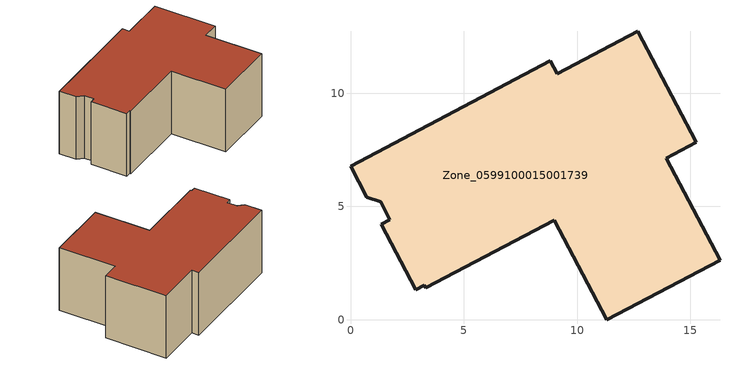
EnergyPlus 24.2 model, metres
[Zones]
Zone_0599100015001739
 floor ground (C_G): 1.74,4.42 1.33,5.2 0.72,5.41 0,6.77 8.82,11.43 9.12,10.86 12.67,12.73 15.26,7.83 13.93,7.13 16.31,2.63 11.32,0 8.99,4.4 3.32,1.41 3.26,1.53 2.88,1.32 1.35,4.21 z1.02
 wall outside (C_F): 9.12,10.86 8.82,11.43 0,6.77 0.72,5.41 1.33,5.2 1.74,4.42 1.35,4.21 2.88,1.32 3.26,1.53 3.32,1.41 8.99,4.4 11.32,0 16.31,2.63 13.93,7.13 15.26,7.83 12.67,12.73 9.12,10.86 z1.02:7.04
 roof outside (C_R): 1.33,5.2 1.74,4.42 1.35,4.21 2.88,1.32 3.26,1.53 3.32,1.41 8.99,4.4 11.32,0 16.31,2.63 13.93,7.13 15.26,7.83 12.67,12.73 9.12,10.86 8.82,11.43 0,6.77 0.72,5.41 z7.04
[BUILDING]
Pand.0599100015001739: North Axis=0; Terrain=City; Loads Convergence Tolerance Value=0.04; Temperature Convergence Tolerance Value=0.4; Solar Distribution=FullExterior; Maximum Number of Warmup Days=25; Minimum Number of Warmup Days=1
[Site:Location]
Rotterdam.The.Hague.AP_ZH_NLD Design_Conditions: Latitude=51.96; Longitude=4.45; Time Zone=1; Elevation=-4.5
[SITE:GROUNDTEMPERATURE:BUILDINGSURFACE]
18, 18, 18, 18, 18, 18, 18, 18, 18, 18, 18, 18
[MATERIAL] Thermal Absorptance=0.9; Solar Absorptance=0.7; Visible Absorptance=0.7
Name | Roughness | Thickness | Conductivity | Density | Specific Heat
G.D.1975-1991 | MediumSmooth | 0.15 | 0.288461 | 540 | 1210
F.D.1975-1991 | Rough | 0.3 | 0.230769 | 1920 | 840
R.D.1975-1991 | MediumRough | 0.2 | 0.153846 | 1500 | 1000
[CONSTRUCTION]
C_G: G.D.1975-1991
C_F: F.D.1975-1991
C_R: R.D.1975-1991
[ZONE]
Zone_0599100015001739: Type=1; Multiplier=1; Ceiling Height=Autocalculate; Volume=Autocalculate; Floor Area=autocalculate; Part of Total Floor Area=Yes
[ZONEINFILTRATION:DESIGNFLOWRATE]
Infil_Zone_0599100015001739: Zone or ZoneList or Space or SpaceList=Zone_0599100015001739; Schedule=AlwaysOn; Design Flow Rate Calculation Method=Flow/Area; Flow Rate per Floor Area=0.0042; Constant Term Coefficient=1; Temperature Term Coefficient=0; Velocity Term Coefficient=0; Velocity Squared Term Coefficient=0
[HVACTEMPLATE:ZONE:IDEALLOADSAIRSYSTEM]
Zone_0599100015001739: Maximum Heating Supply Air Temperature=50; Minimum Cooling Supply Air Temperature=13; Maximum Heating Supply Air Humidity Ratio=0.0156; Minimum Cooling Supply Air Humidity Ratio=0.0077; Heating Limit=NoLimit; Cooling Limit=NoLimit; Dehumidification Control Type=ConstantSensibleHeatRatio; Cooling Sensible Heat Ratio=0.7; Dehumidification Setpoint=60; Humidification Control Type=None; Humidification Setpoint=30; Outdoor Air Method=None; Outdoor Air Flow Rate per Person=0.00944; Outdoor Air Flow Rate per Zone Floor Area=0; Outdoor Air Flow Rate per Zone=0; Demand Controlled Ventilation Type=None; Outdoor Air Economizer Type=NoEconomizer; Heat Recovery Type=None; Sensible Heat Recovery Effectiveness=0.7; Latent Heat Recovery Effectiveness=0.65
[ZONECONTROL:THERMOSTAT]
ThermostatControl_Zone_0599100015001739: Zone or ZoneList=Zone_0599100015001739; Control Type Schedule=DualSetpointControlType; Control 1=Thermostat_Zone_0599100015001739; Temperature Difference Between Cutout And Setpoint=0
[THERMOSTATSETPOINT:DUALSETPOINT]
Thermostat_Zone_0599100015001739: Heating Setpoint Temperature Schedule=HeatingSetpoint_Zone_0599100015001739; Cooling Setpoint Temperature Schedule=CoolingSetpoint_Zone_0599100015001739
[SCHEDULE:COMPACT]
HeatingSetpoint_Zone_0599100015001739: Through: 12/31, For: AllDays, Until: 24:00, 21
CoolingSetpoint_Zone_0599100015001739: Through: 12/31, For: AllDays, Until: 24:00, 24
DualSetpointControlType: Through: 12/31, For: AllDays, Until: 24:00, 4
AlwaysOn: Through: 12/31, For: AllDays, Until: 24:00, 1
